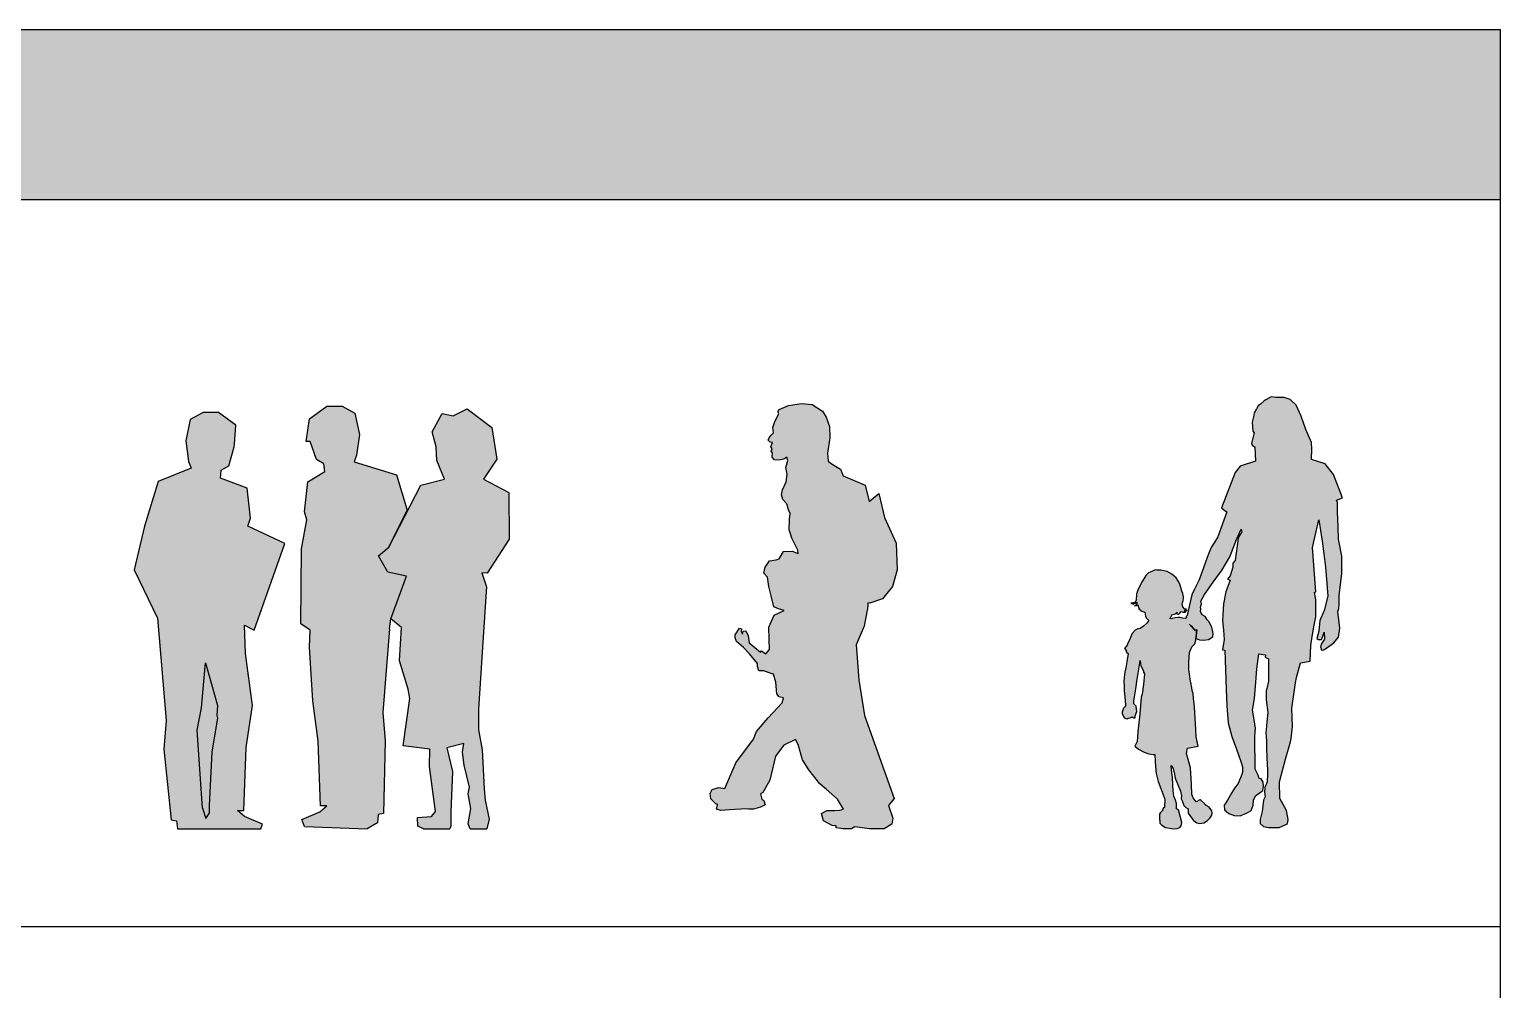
# Model space of a CAD drawing. Header units: millimetres. Extents: x 6811 to 22647, y 8145 to 17218.
# Drawn here: x 16733 to 22647, y 13360 to 17218 of the extents above; entities that cross this region are included whole.
import ezdxf

# ---------------------------------------------------------------- set-up
doc = ezdxf.new("R2010")
doc.units = ezdxf.units.MM
doc.layers.add('www.cad-blocks.net', color=7, linetype='Continuous')

# ---------------------------------------------------------------- blocks, each defined once
blk = doc.blocks.new('A$C5A54581D')
for p, q in [((27.36, 0.35), (37.45, 0)), ((6.93, 0), (20.34, 0)), ((46.5, 0), (50.74, 0)), ((54, 0), (56.67, 0))]:
    blk.add_line(p, q)
for points in [[(14, 57.65), (15.2, 58.33), (16.07, 61.38), (16.14, 61.82), (16.34, 64.86), (13.54, 66.92), (11.07, 66.92), (9, 65.79), (8.27, 62.36), (8.74, 59.02), (9.14, 57.94), (3.87, 55.83), (1.67, 48.62), (0, 41.61), (3.73, 33.86), (5.13, 17.38), (4.73, 12.82), (5.93, 1.44), (6.8, 1.29), (6.93, 0)], [(30.49, 58.67), (29.29, 59.36), (28.29, 62.25), (27.63, 62.25), (28.16, 65.88), (30.96, 67.94), (33.43, 67.94), (35.49, 66.81), (36.23, 63.38), (35.76, 60.05), (35.36, 58.97), (42.16, 56.86), (43.89, 51.21)], [(43.76, 40.61), (40.79, 41.24), (39.29, 43.85), (40.91, 45.27), (46.09, 55.21), (49.89, 56.2), (48.67, 59.18), (48.55, 61.4), (47.9, 63.8), (49.49, 66.74), (51.27, 66.38)], [(51.27, 66.38), (53.54, 67.47), (57.49, 64.47), (58.31, 59.4), (56.15, 56.2), (60.22, 54.03), (60.29, 46.55), (56.75, 41.07), (55.88, 41.13), (56.61, 38.87), (56.05, 30.01), (55.37, 19.24), (55.34, 15.9), (55.94, 12.67), (56.28, 6.4), (56.43, 4.62), (57.04, 1.54), (56.67, 0)], [(20.34, 0), (20.6, 0.75), (17.74, 1.98), (16.6, 2.96), (17.6, 2.96), (18, 13.06), (19, 19.83), (17.87, 28.17), (17.74, 32.73), (19.27, 31.9), (24.2, 45.83), (18.27, 48.62), (18.67, 49.9), (18.14, 54.75), (13.87, 56.37), (14, 57.65)], [(27.36, 0.35), (26.96, 1.48), (29.83, 2.71), (30.96, 3.69), (29.96, 3.69), (29.56, 14.09), (28.69, 20.56), (28.16, 29.19), (28.29, 31.94), (26.76, 32.92), (26.89, 44.99), (27.76, 49.65), (27.36, 50.92), (27.89, 55.78), (30.63, 57.4), (30.49, 58.67)], [(41.25, 33.74), (43.76, 40.61)], [(46.5, 0), (45.61, 0.44), (45.56, 1.82), (47.78, 1.98), (48.43, 2.77), (47.48, 10.01), (47.53, 12.81), (43.22, 13.32), (44.32, 20.92), (44.02, 22.46), (42.63, 26.97), (42.97, 32.36), (41.25, 33.74)], [(41.02, 32.15), (39.96, 18.7), (40.36, 14.14), (40.1, 2.46), (39.23, 2.32), (39.1, 0.94), (37.45, 0)], [(10.96, 3.32), (10.14, 15.86), (10.8, 19.44), (11.47, 26.65), (13.4, 19.83), (13.27, 18.21), (13.4, 17.77), (12.47, 12.38), (12.07, 3.69), (12.02, 2.48)], [(54, 0), (53.71, 0.77), (54.14, 3.25), (53.69, 5.63), (53.89, 6.7), (53.04, 10.24), (52.77, 12.33), (52.99, 13.69), (50.28, 13.02), (51.18, 9.23), (50.9, 2.71), (50.89, 0.4), (50.74, 0)]]:
    blk.add_lwpolyline(points)
blk = doc.blocks.new('A$C6E424BC9')
for points in [[(0, 1.0402), (0.0934, 0.8465), (0.1284, 0.4345), (0.1184, 0.3205), (0.1484, 0.036), (0.17, 0.0323), (0.1732, 0), (0.5084, 0), (0.5151, 0.0188), (0.4434, 0.0495), (0.4151, 0.074), (0.4401, 0.074), (0.4501, 0.3266), (0.4751, 0.4958), (0.4468, 0.7043), (0.4434, 0.8183), (0.4818, 0.7974), (0.6051, 1.1457), (0.4568, 1.2156), (0.4668, 1.2475), (0.4534, 1.3689), (0.3467, 1.4093), (0.3501, 1.4412), (0.3801, 1.4584), (0.4017, 1.5344), (0.4034, 1.5454), (0.4084, 1.6215), (0.3384, 1.673), (0.2767, 1.673), (0.225, 1.6447), (0.2067, 1.5589), (0.2184, 1.4755), (0.2284, 1.4486), (0.0967, 1.3958), (0.0417, 1.2156)], [(1.0972, 1.2802), (1.0541, 1.4214), (0.884, 1.4742), (0.894, 1.5011), (0.9057, 1.5845), (0.8874, 1.6704), (0.8357, 1.6986), (0.774, 1.6986), (0.704, 1.6471), (0.6907, 1.5563), (0.7073, 1.5563), (0.7323, 1.484), (0.7623, 1.4668), (0.7657, 1.4349), (0.6973, 1.3945), (0.684, 1.2731), (0.694, 1.2412), (0.6723, 1.1247), (0.669, 0.8231), (0.7073, 0.7985), (0.704, 0.7299), (0.7173, 0.514), (0.739, 0.3522), (0.749, 0.0922), (0.774, 0.0922), (0.7457, 0.0677), (0.674, 0.0371), (0.684, 0.0089), (0.9363, 0), (0.9774, 0.0236), (0.9807, 0.0579), (1.0024, 0.0616), (1.0091, 0.3534), (0.9991, 0.4675), (1.0254, 0.8038), (1.0314, 0.8436), (1.094, 1.0154), (1.0198, 1.0311), (0.9822, 1.0961), (1.0228, 1.1317)], [(1.5072, 1.1638), (1.5056, 1.3506), (1.4037, 1.4049), (1.4577, 1.4851), (1.4373, 1.6117), (1.3385, 1.6867), (1.2817, 1.6596), (1.2372, 1.6686), (1.1974, 1.5949), (1.2137, 1.5349), (1.2169, 1.4794), (1.2472, 1.405), (1.1521, 1.3803), (1.0228, 1.1317), (0.9822, 1.0961), (1.0198, 1.0311), (1.094, 1.0154), (1.0314, 0.8436), (1.0743, 0.809), (1.0658, 0.6744), (1.1004, 0.5616), (1.108, 0.523), (1.0804, 0.3331), (1.1882, 0.3201), (1.1871, 0.2502), (1.2107, 0.0693), (1.1944, 0.0494), (1.1391, 0.0456), (1.1402, 0.0111), (1.1624, 0), (1.2686, 0), (1.2721, 0.0101), (1.2724, 0.0678), (1.2794, 0.2308), (1.257, 0.3256), (1.3249, 0.3422), (1.3194, 0.3082), (1.3261, 0.2561), (1.3472, 0.1676), (1.3422, 0.1408), (1.3535, 0.0812), (1.3429, 0.0192), (1.3499, 0), (1.4169, 0), (1.4259, 0.0385), (1.4108, 0.1156), (1.4069, 0.1601), (1.3984, 0.3167), (1.3835, 0.3975), (1.3843, 0.481), (1.4013, 0.7502), (1.4153, 0.9717), (1.3971, 1.0281), (1.4188, 1.0268)]]:
    blk.add_hatch(color=256).paths.add_polyline_path(points)
for points in [[(1.0314, 0.8436), (1.094, 1.0154), (1.0198, 1.0311), (0.9822, 1.0961), (1.0228, 1.1317), (1.0972, 1.2802)], [(1.0254, 0.8038), (1.0314, 0.8436)], [(0.2741, 0.0829), (0.2876, 0.0412), (0.3005, 0.062)]]:
    blk.add_lwpolyline(points)
at = {"xscale": 0.025, "yscale": 0.025, "zscale": 0.025}
blk.add_blockref('A$C5A54581D', (0, 0), dxfattribs=at)
blk = doc.blocks.new('A$C1F3D032C')
blk.add_hatch(color=256).paths.add_polyline_path([(0.7518, 1.04), (0.7477, 1.1472), (0.7014, 1.2512), (0.6786, 1.3471), (0.6402, 1.3147), (0.6234, 1.3807), (0.5358, 1.4188), (0.5243, 1.4452), (0.4903, 1.4655), (0.4748, 1.4777), (0.4724, 1.5093), (0.4813, 1.5709), (0.4805, 1.6163), (0.4675, 1.6536), (0.4525, 1.6778), (0.41, 1.7054), (0.3676, 1.7093), (0.3154, 1.7003), (0.2781, 1.6848), (0.273, 1.6753), (0.2767, 1.667), (0.2677, 1.6501), (0.2586, 1.6331), (0.2523, 1.6127), (0.2554, 1.5912), (0.2463, 1.5811), (0.2371, 1.571), (0.234, 1.5615), (0.2411, 1.5534), (0.2517, 1.5524), (0.2447, 1.5352), (0.2497, 1.5261), (0.2457, 1.517), (0.2507, 1.5099), (0.2497, 1.4927), (0.2598, 1.4831), (0.276, 1.4816), (0.2963, 1.4857), (0.3091, 1.4938), (0.3124, 1.4801), (0.3054, 1.4518), (0.3104, 1.4245), (0.3059, 1.3936), (0.2907, 1.3623), (0.2872, 1.3415), (0.2931, 1.3237), (0.3091, 1.3052), (0.3148, 1.2815), (0.3223, 1.267), (0.3196, 1.2447), (0.3175, 1.2015), (0.3233, 1.1847), (0.3291, 1.1679), (0.3344, 1.1571), (0.3524, 1.12), (0.3537, 1.1056), (0.3304, 1.1157), (0.2954, 1.1145), (0.2773, 1.0847), (0.2657, 1.0805), (0.2386, 1.076), (0.2213, 1.0515), (0.2161, 1.0277), (0.2315, 1.0113), (0.2367, 0.973), (0.246, 0.9366), (0.256, 0.8913), (0.2747, 0.8836), (0.2977, 0.8765), (0.2577, 0.858), (0.2366, 0.8096), (0.2371, 0.7617), (0.2393, 0.721), (0.2242, 0.7035), (0.2067, 0.7154), (0.2032, 0.709), (0.1578, 0.7472), (0.1528, 0.7759), (0.1437, 0.7954), (0.1328, 0.7946), (0.13, 0.7821), (0.1256, 0.7921), (0.1268, 0.803), (0.1179, 0.8063), (0.1005, 0.7796), (0.1014, 0.7675), (0.1066, 0.7526), (0.1351, 0.7286), (0.1581, 0.7023), (0.191, 0.6647), (0.191, 0.652), (0.196, 0.6351), (0.2148, 0.6351), (0.2501, 0.6225), (0.2553, 0.6219), (0.2642, 0.5888), (0.269, 0.5417), (0.2785, 0.5308), (0.2956, 0.5263), (0.2902, 0.5061), (0.2337, 0.446), (0.1863, 0.3913), (0.1746, 0.3597), (0.1041, 0.2655), (0.0599, 0.162), (0.0355, 0.1653), (0.0089, 0.1582), (0, 0.1422), (0.0036, 0.1201), (0.024, 0.0996), (0.031, 0.0971), (0.0295, 0.0963), (0.0266, 0.0782), (0.0429, 0.0736), (0.0778, 0.0756), (0.0993, 0.077), (0.1258, 0.0788), (0.1431, 0.08), (0.1552, 0.0793), (0.1751, 0.0782), (0.2031, 0.0864), (0.2223, 0.0957), (0.2164, 0.1143), (0.2089, 0.1184), (0.2025, 0.1411), (0.212, 0.1456), (0.2402, 0.195), (0.2626, 0.2914), (0.2973, 0.3355), (0.3438, 0.359), (0.3538, 0.3393), (0.3719, 0.2764), (0.3972, 0.2366), (0.4417, 0.1808), (0.4668, 0.1588), (0.5123, 0.1188), (0.5365, 0.0784), (0.5212, 0.0745), (0.5023, 0.0741), (0.4698, 0.0734), (0.4487, 0.0614), (0.4557, 0.0322), (0.491, 0.0131), (0.5077, 0.012), (0.5072, 0.0037), (0.5356, 0), (0.5692, 0), (0.5824, 0.0074), (0.6113, 0.0037), (0.6402, 0), (0.7003, 0), (0.7305, 0.0181), (0.7346, 0.0423), (0.7174, 0.0936), (0.7403, 0.1222), (0.6216, 0.4558), (0.5983, 0.5979), (0.5868, 0.7388), (0.62, 0.8147), (0.6343, 0.8937), (0.634, 0.908), (0.6426, 0.9069), (0.693, 0.9237), (0.7338, 0.974)])
blk.add_lwpolyline([(0.2781, 1.6848), (0.3154, 1.7003), (0.3676, 1.7093), (0.41, 1.7054), (0.4525, 1.6778), (0.4675, 1.6536), (0.4805, 1.6163), (0.4813, 1.5709), (0.4724, 1.5093), (0.4748, 1.4777), (0.4903, 1.4655), (0.5243, 1.4452), (0.5358, 1.4188), (0.6234, 1.3807), (0.6402, 1.3147), (0.6786, 1.3471), (0.7014, 1.2512), (0.7477, 1.1472), (0.7518, 1.04), (0.7338, 0.974), (0.693, 0.9237), (0.6426, 0.9069), (0.634, 0.908), (0.6343, 0.8937), (0.62, 0.8147), (0.5868, 0.7388), (0.5983, 0.5979), (0.6216, 0.4558), (0.7403, 0.1222), (0.7174, 0.0936), (0.7346, 0.0423), (0.7305, 0.0181), (0.7003, 0), (0.6402, 0), (0.6113, 0.0037), (0.5824, 0.0074), (0.5692, 0), (0.5356, 0), (0.5072, 0.0037), (0.5077, 0.012), (0.491, 0.0131), (0.4557, 0.0322), (0.4487, 0.0614), (0.4698, 0.0734), (0.5023, 0.0741), (0.5212, 0.0745), (0.5365, 0.0784), (0.5123, 0.1188), (0.4668, 0.1588), (0.4417, 0.1808), (0.3972, 0.2366), (0.3719, 0.2764), (0.3538, 0.3393), (0.3438, 0.359), (0.2973, 0.3355), (0.2626, 0.2914), (0.2402, 0.195), (0.212, 0.1456), (0.2025, 0.1411), (0.2089, 0.1184), (0.2164, 0.1143), (0.2223, 0.0957), (0.2031, 0.0864), (0.1751, 0.0782), (0.1552, 0.0793), (0.1431, 0.08), (0.1258, 0.0788), (0.0993, 0.077), (0.0778, 0.0756), (0.0429, 0.0736), (0.0266, 0.0782), (0.0295, 0.0963), (0.031, 0.0971), (0.024, 0.0996), (0.0036, 0.1201), (0, 0.1422), (0.0089, 0.1582), (0.0355, 0.1653), (0.0599, 0.162), (0.1041, 0.2655), (0.1746, 0.3597), (0.1863, 0.3913), (0.2337, 0.446), (0.2902, 0.5061), (0.2956, 0.5263), (0.2785, 0.5308), (0.269, 0.5417), (0.2642, 0.5888), (0.2553, 0.6219), (0.2501, 0.6225), (0.2148, 0.6351), (0.196, 0.6351), (0.191, 0.652), (0.191, 0.6647), (0.1581, 0.7023), (0.1351, 0.7286), (0.1066, 0.7526), (0.1014, 0.7675), (0.1005, 0.7796), (0.1179, 0.8063), (0.1268, 0.803), (0.1256, 0.7921), (0.13, 0.7821), (0.1328, 0.7946), (0.1437, 0.7954), (0.1528, 0.7759), (0.1578, 0.7472), (0.2032, 0.709), (0.2067, 0.7154), (0.2242, 0.7035), (0.2393, 0.721), (0.2371, 0.7617), (0.2366, 0.8096), (0.2577, 0.858), (0.2977, 0.8765), (0.2747, 0.8836), (0.256, 0.8913), (0.246, 0.9366), (0.2367, 0.973), (0.2315, 1.0113), (0.2161, 1.0277), (0.2213, 1.0515), (0.2386, 1.076), (0.2657, 1.0805), (0.2773, 1.0847), (0.2954, 1.1145), (0.3304, 1.1157), (0.3537, 1.1056), (0.3524, 1.12), (0.3344, 1.1571), (0.3291, 1.1679), (0.3233, 1.1847), (0.3175, 1.2015), (0.3196, 1.2447), (0.3223, 1.267), (0.3148, 1.2815), (0.3091, 1.3052), (0.2931, 1.3237), (0.2872, 1.3415), (0.2907, 1.3623), (0.3059, 1.3936), (0.3104, 1.4245), (0.3054, 1.4518), (0.3124, 1.4801), (0.3091, 1.4938), (0.2963, 1.4857), (0.276, 1.4816), (0.2598, 1.4831), (0.2497, 1.4927), (0.2507, 1.5099), (0.2457, 1.517), (0.2497, 1.5261), (0.2447, 1.5352), (0.2517, 1.5524), (0.2411, 1.5534), (0.234, 1.5615), (0.2371, 1.571), (0.2463, 1.5811), (0.2554, 1.5912), (0.2523, 1.6127), (0.2586, 1.6331), (0.2677, 1.6501), (0.2767, 1.667), (0.273, 1.6753), (0.2781, 1.6848)])
blk = doc.blocks.new('A$C33FF3903')
blk.add_hatch(color=256).paths.add_polyline_path([(0.2748, 0.5936), (0.2736, 0.6014), (0.2702, 0.6225), (0.2676, 0.6391), (0.2681, 0.6521), (0.2688, 0.67), (0.2702, 0.708), (0.28, 0.7307), (0.2921, 0.7435), (0.2966, 0.7584), (0.2966, 0.7645), (0.3001, 0.7996), (0.2996, 0.7944), (0.2986, 0.7826), (0.2977, 0.7722), (0.2966, 0.7645), (0.2971, 0.7644), (0.3116, 0.7598), (0.3274, 0.7576), (0.3469, 0.7607), (0.3652, 0.7714), (0.3666, 0.7841), (0.3607, 0.8102), (0.3483, 0.8331), (0.3397, 0.8426), (0.3393, 0.8455), (0.3363, 0.8489), (0.3333, 0.8523), (0.3223, 0.8597), (0.3152, 0.8715), (0.3159, 0.8843), (0.3157, 0.8908), (0.3188, 0.9035), (0.316, 0.9139), (0.3316, 0.9418), (0.3665, 0.9904), (0.4015, 1.0408), (0.433, 1.0923), (0.4604, 1.1617), (0.4782, 1.2033), (0.4806, 1.1935), (0.4668, 1.1699), (0.4663, 1.1666), (0.4538, 1.078), (0.4453, 1.0674), (0.4453, 1.0512), (0.4349, 1.016), (0.4232, 1.0029), (0.4339, 0.9989), (0.4164, 0.9522), (0.4075, 0.9043), (0.4045, 0.8578), (0.4031, 0.8367), (0.4069, 0.7985), (0.4107, 0.7603), (0.4031, 0.7193), (0.4127, 0.7171), (0.4154, 0.6385), (0.4181, 0.5599), (0.4207, 0.4935), (0.4269, 0.4261), (0.4415, 0.3702), (0.4593, 0.3204), (0.4767, 0.271), (0.4841, 0.2485), (0.4837, 0.2279), (0.481, 0.218), (0.4661, 0.1816), (0.4514, 0.1637), (0.4399, 0.1437), (0.423, 0.1145), (0.4141, 0.1002), (0.4103, 0.0945), (0.4119, 0.0766), (0.429, 0.0615), (0.4502, 0.0538), (0.4742, 0.0526), (0.4999, 0.0623), (0.5092, 0.0682), (0.5186, 0.0741), (0.5272, 0.0953), (0.5278, 0.1154), (0.5368, 0.1319), (0.5651, 0.1534), (0.5687, 0.1705), (0.5663, 0.1868), (0.5589, 0.2006), (0.5504, 0.2023), (0.5471, 0.2157), (0.535, 0.2394), (0.5341, 0.3715), (0.5362, 0.4035), (0.5314, 0.4383), (0.5245, 0.4767), (0.5315, 0.5233), (0.537, 0.5891), (0.5414, 0.6427), (0.5498, 0.7032), (0.5762, 0.6994), (0.5748, 0.6895), (0.5882, 0.683), (0.5883, 0.593), (0.5815, 0.563), (0.5795, 0.5546), (0.5789, 0.5302), (0.5795, 0.518), (0.5861, 0.4668), (0.5822, 0.4292), (0.5788, 0.3976), (0.5783, 0.387), (0.5788, 0.3739), (0.5798, 0.3479), (0.5806, 0.3267), (0.5822, 0.2837), (0.5831, 0.2598), (0.584, 0.2375), (0.584, 0.2129), (0.5829, 0.1955), (0.5827, 0.1884), (0.5737, 0.1654), (0.5725, 0.1475), (0.5746, 0.1283), (0.5689, 0.1155), (0.5645, 0.0797), (0.5632, 0.069), (0.5593, 0.0532), (0.5553, 0.0374), (0.5553, 0.0212), (0.568, 0.0095), (0.5903, 0.0048), (0.631, 0.0051), (0.6642, 0.0203), (0.6677, 0.0376), (0.6604, 0.0737), (0.6338, 0.1215), (0.6326, 0.1888), (0.6573, 0.2803), (0.6764, 0.3496), (0.68, 0.3629), (0.6848, 0.4104), (0.6835, 0.4473), (0.6822, 0.4842), (0.6909, 0.5484), (0.6974, 0.5865), (0.7015, 0.6081), (0.7176, 0.6668), (0.7565, 0.6732), (0.758, 0.7364), (0.7644, 0.7731), (0.7723, 0.8181), (0.7782, 0.8521), (0.7787, 0.9199), (0.7734, 0.951), (0.778, 0.9518), (0.7656, 1.1303), (0.7911, 1.2416), (0.8036, 1.1558), (0.8106, 1.1047), (0.8181, 1.0516), (0.8233, 0.9862), (0.8274, 0.9347), (0.8127, 0.8774), (0.7951, 0.8374), (0.7907, 0.7942), (0.7831, 0.765), (0.7889, 0.7612), (0.8011, 0.7612), (0.8074, 0.7735), (0.8124, 0.7904), (0.8139, 0.7619), (0.8004, 0.7415), (0.7973, 0.7296), (0.7996, 0.725), (0.8, 0.7188), (0.8054, 0.7176), (0.8138, 0.7203), (0.8504, 0.7476), (0.8694, 0.7703), (0.8751, 0.8061), (0.8676, 0.8737), (0.8715, 0.8857), (0.8719, 0.9015), (0.873, 0.9369), (0.8796, 0.9929), (0.8834, 1.0252), (0.8838, 1.0749), (0.8829, 1.0948), (0.8702, 1.1632), (0.8682, 1.214), (0.8659, 1.2716), (0.8659, 1.3105), (0.8623, 1.3208), (0.8864, 1.3302), (0.8496, 1.4231), (0.816, 1.4666), (0.7606, 1.4841), (0.7631, 1.5255), (0.7612, 1.552), (0.7387, 1.6049), (0.7193, 1.6578), (0.699, 1.7016), (0.675, 1.7246), (0.6511, 1.7335), (0.6175, 1.7335), (0.5989, 1.7358), (0.5771, 1.7232), (0.5714, 1.7199), (0.5558, 1.7061), (0.5475, 1.6988), (0.5403, 1.6867), (0.5311, 1.6714), (0.5276, 1.6549), (0.5231, 1.6338), (0.5255, 1.5981), (0.5314, 1.5915), (0.5196, 1.5499), (0.5234, 1.542), (0.5325, 1.5345), (0.5332, 1.5343), (0.5364, 1.4765), (0.4749, 1.4566), (0.4541, 1.432), (0.399, 1.2899), (0.4141, 1.277), (0.4214, 1.2739), (0.3847, 1.1727), (0.3723, 1.1528), (0.3599, 1.1329), (0.3518, 1.1135), (0.3422, 1.09), (0.3337, 1.0668), (0.3092, 1.0003), (0.2905, 0.9629), (0.2801, 0.9398), (0.2692, 0.8931), (0.2609, 0.8576), (0.2577, 0.8534), (0.2584, 0.8474), (0.2532, 0.8446), (0.2427, 0.8467), (0.2322, 0.8488), (0.225, 0.8483), (0.2134, 0.847), (0.2016, 0.845), (0.197, 0.8442), (0.1926, 0.8452), (0.2004, 0.8595), (0.2143, 0.8636), (0.2215, 0.8709), (0.2176, 0.8644), (0.2254, 0.8622), (0.2323, 0.8666), (0.2374, 0.8731), (0.2451, 0.8707), (0.2543, 0.87), (0.2497, 0.8763), (0.2552, 0.8745), (0.2582, 0.8761), (0.2524, 0.8802), (0.2582, 0.8828), (0.2508, 0.8842), (0.2446, 0.8924), (0.242, 0.9007), (0.2433, 0.9098), (0.246, 0.9161), (0.2465, 0.9262), (0.2465, 0.9321), (0.2446, 0.9449), (0.2395, 0.9548), (0.2366, 0.9694), (0.2312, 0.9863), (0.2174, 1.0081), (0.1997, 1.0237), (0.1816, 1.0337), (0.1556, 1.0388), (0.1494, 1.0392), (0.1394, 1.0396), (0.1336, 1.0399), (0.1129, 1.0308), (0.1066, 1.0287), (0.0947, 1.0172), (0.0801, 0.9931), (0.0649, 0.9631), (0.0585, 0.9423), (0.0569, 0.9189), (0.0524, 0.9112), (0.0431, 0.9061), (0.0354, 0.9061), (0.0444, 0.9027), (0.0527, 0.9064), (0.059, 0.9109), (0.0588, 0.9021), (0.0541, 0.8968), (0.0573, 0.8971), (0.0627, 0.9005), (0.0682, 0.8816), (0.0692, 0.8842), (0.0757, 0.8755), (0.0917, 0.8698), (0.0936, 0.8544), (0.0964, 0.8477), (0.1077, 0.8366), (0.0999, 0.8257), (0.0861, 0.8138), (0.0724, 0.8047), (0.0635, 0.804), (0.0525, 0.7981), (0.0404, 0.7849), (0.0291, 0.7586), (0.0215, 0.7415), (0.0198, 0.7378), (0.0097, 0.7243), (0.0176, 0.7155), (0.0164, 0.7113), (0.0237, 0.7049), (0.0188, 0.6704), (0.0148, 0.6468), (0.011, 0.6289), (0.0091, 0.62), (0.0064, 0.5927), (0.0076, 0.5732), (0.0087, 0.5565), (0.0105, 0.529), (0.0141, 0.4987), (0.0132, 0.4926), (0.0057, 0.4841), (0.0007, 0.4692), (0, 0.4618), (0.0082, 0.4465), (0.0144, 0.4432), (0.0216, 0.4421), (0.0244, 0.4438), (0.0324, 0.4464), (0.041, 0.4497), (0.0472, 0.446), (0.0526, 0.4458), (0.0527, 0.4471), (0.0529, 0.4522), (0.052, 0.4543), (0.0587, 0.4715), (0.0578, 0.4801), (0.0565, 0.4929), (0.0467, 0.5024), (0.0465, 0.5126), (0.0497, 0.5305), (0.0553, 0.562), (0.0608, 0.6017), (0.0682, 0.6491), (0.0728, 0.6768), (0.0746, 0.655), (0.0854, 0.6349), (0.0856, 0.6289), (0.0899, 0.6221), (0.0856, 0.5793), (0.0804, 0.5413), (0.0766, 0.5286), (0.0714, 0.4623), (0.0653, 0.4142), (0.0628, 0.3899), (0.0616, 0.3688), (0.0605, 0.351), (0.0518, 0.3326), (0.0664, 0.3201), (0.0885, 0.308), (0.1074, 0.3013), (0.1253, 0.2985), (0.1312, 0.2985), (0.1334, 0.2701), (0.1362, 0.2338), (0.1371, 0.2215), (0.1447, 0.1904), (0.1551, 0.1625), (0.1713, 0.1189), (0.1708, 0.0852), (0.1668, 0.0836), (0.1628, 0.0771), (0.1639, 0.0742), (0.1538, 0.0656), (0.1506, 0.0588), (0.1507, 0.0566), (0.1507, 0.0505), (0.1508, 0.0453), (0.1509, 0.0405), (0.1509, 0.037), (0.151, 0.0328), (0.1518, 0.023), (0.1598, 0.0139), (0.1746, 0.0054), (0.1916, 0.002), (0.2047, 0), (0.2212, 0.0006), (0.2317, 0.0048), (0.2371, 0.0116), (0.2394, 0.0253), (0.2264, 0.0768), (0.2183, 0.0801), (0.2181, 0.0926), (0.218, 0.1011), (0.2147, 0.1146), (0.208, 0.1313), (0.2048, 0.1531), (0.2035, 0.1777), (0.2019, 0.2063), (0.1989, 0.2357), (0.197, 0.2542), (0.2049, 0.2417), (0.2103, 0.219), (0.2131, 0.2031), (0.2349, 0.1505), (0.2386, 0.1329), (0.2378, 0.121), (0.2425, 0.1103), (0.2486, 0.094), (0.2565, 0.0853), (0.2654, 0.0808), (0.2657, 0.0624), (0.2891, 0.0312), (0.3006, 0.0233), (0.3122, 0.0208), (0.3282, 0.0235), (0.3431, 0.0336), (0.353, 0.0427), (0.3604, 0.0551), (0.3615, 0.064), (0.36, 0.072), (0.3566, 0.0781), (0.3499, 0.0865), (0.3408, 0.0926), (0.3341, 0.0961), (0.3305, 0.1021), (0.3194, 0.1128), (0.3155, 0.1166), (0.3118, 0.1165), (0.2976, 0.1088), (0.2851, 0.1248), (0.2798, 0.1375), (0.2793, 0.1798), (0.275, 0.2444), (0.2649, 0.2786), (0.2588, 0.3027), (0.2626, 0.3239), (0.3053, 0.3321), (0.298, 0.3695), (0.2962, 0.399), (0.2933, 0.4439), (0.2904, 0.4901), (0.2875, 0.5235), (0.2853, 0.5441), (0.2826, 0.5499), (0.2792, 0.5736), (0.2781, 0.5809), (0.2769, 0.581)])
blk.add_lwpolyline([(0.1336, 1.0399), (0.1129, 1.0308), (0.1066, 1.0287), (0.0947, 1.0172), (0.0801, 0.9931), (0.0649, 0.9631), (0.0585, 0.9423), (0.0569, 0.9189), (0.0524, 0.9112), (0.0431, 0.9061), (0.0354, 0.9061), (0.0444, 0.9027), (0.0527, 0.9064), (0.059, 0.9109), (0.0588, 0.9021), (0.0553, 0.8982), (0.0494, 0.8964), (0.0573, 0.8971), (0.0627, 0.9005), (0.0682, 0.8816), (0.0692, 0.8842), (0.0757, 0.8755), (0.0917, 0.8698), (0.0936, 0.8544), (0.0964, 0.8477), (0.1077, 0.8366), (0.0999, 0.8257), (0.0861, 0.8138), (0.0724, 0.8047), (0.0635, 0.804), (0.0525, 0.7981), (0.0404, 0.7849), (0.0291, 0.7586), (0.0215, 0.7415), (0.0198, 0.7378), (0.0097, 0.7243), (0.0176, 0.7155), (0.0164, 0.7113), (0.0237, 0.7049), (0.0188, 0.6704), (0.0148, 0.6468), (0.011, 0.6289), (0.0091, 0.62), (0.0064, 0.5927), (0.0076, 0.5732), (0.0087, 0.5565), (0.0105, 0.529), (0.0141, 0.4987), (0.0132, 0.4926), (0.0057, 0.4841), (0.0007, 0.4692), (0, 0.4618), (0.0082, 0.4465), (0.0144, 0.4432), (0.0216, 0.4421), (0.0244, 0.4438), (0.0324, 0.4464), (0.041, 0.4497), (0.0472, 0.446), (0.0526, 0.4458), (0.0527, 0.4471), (0.0529, 0.4522), (0.052, 0.4543), (0.0587, 0.4715), (0.0578, 0.4801), (0.0565, 0.4929), (0.0467, 0.5024), (0.0465, 0.5126), (0.0497, 0.5305), (0.0553, 0.562), (0.0608, 0.6017), (0.0682, 0.6491), (0.0728, 0.6768), (0.0746, 0.655), (0.0854, 0.6349), (0.0856, 0.6289), (0.0899, 0.6221), (0.0856, 0.5793), (0.0804, 0.5413), (0.0766, 0.5286), (0.0714, 0.4623), (0.0653, 0.4142), (0.0628, 0.3899), (0.0616, 0.3688), (0.0605, 0.351), (0.0518, 0.3326), (0.0664, 0.3201), (0.0885, 0.308), (0.1074, 0.3013), (0.1253, 0.2985), (0.1312, 0.2985), (0.1334, 0.2701), (0.1362, 0.2338), (0.1371, 0.2215), (0.1447, 0.1904), (0.1551, 0.1625), (0.1713, 0.1189), (0.1708, 0.0852), (0.1668, 0.0836), (0.1628, 0.0771), (0.1639, 0.0742), (0.1538, 0.0656), (0.1506, 0.0588), (0.1507, 0.0566), (0.1507, 0.0505), (0.1508, 0.0453), (0.1509, 0.0405), (0.1509, 0.037), (0.151, 0.0328), (0.1518, 0.023), (0.1598, 0.0139), (0.1746, 0.0054), (0.1916, 0.002), (0.2047, 0), (0.2212, 0.0006), (0.2317, 0.0048), (0.2371, 0.0116), (0.2394, 0.0253), (0.2264, 0.0768), (0.2183, 0.0801), (0.2181, 0.0926), (0.218, 0.1011), (0.2147, 0.1146), (0.208, 0.1313), (0.2048, 0.1531), (0.2035, 0.1777), (0.2019, 0.2063), (0.1989, 0.2357), (0.197, 0.2542), (0.2049, 0.2417), (0.2103, 0.219), (0.2131, 0.2031), (0.2349, 0.1505), (0.2386, 0.1329), (0.2378, 0.121), (0.2425, 0.1103), (0.2486, 0.094), (0.2565, 0.0853), (0.2654, 0.0808), (0.2657, 0.0624), (0.2902, 0.0298), (0.2904, 0.0303), (0.3006, 0.0233), (0.3122, 0.0208), (0.3282, 0.0235), (0.3431, 0.0336), (0.353, 0.0427), (0.3604, 0.0551), (0.3615, 0.064), (0.36, 0.072), (0.3566, 0.0781), (0.3499, 0.0865), (0.3408, 0.0926), (0.3341, 0.0961), (0.3305, 0.1021), (0.3194, 0.1128), (0.3155, 0.1166), (0.3118, 0.1165), (0.2976, 0.1088), (0.2851, 0.1248), (0.2798, 0.1375), (0.2793, 0.1798), (0.275, 0.2444), (0.2649, 0.2786), (0.2588, 0.3027), (0.2626, 0.3239), (0.3053, 0.3321), (0.298, 0.3695), (0.2962, 0.399), (0.2933, 0.4439), (0.2904, 0.4901), (0.2875, 0.5235), (0.2853, 0.5441), (0.2826, 0.5499), (0.2792, 0.5736), (0.2781, 0.5809), (0.2769, 0.581), (0.2748, 0.5936), (0.2736, 0.6014), (0.2702, 0.6225), (0.2676, 0.6391), (0.2681, 0.6521), (0.2688, 0.67), (0.2702, 0.708), (0.28, 0.7307), (0.2921, 0.7435), (0.2966, 0.7584), (0.2966, 0.7645), (0.2977, 0.7722), (0.2986, 0.7826), (0.2996, 0.7944), (0.3001, 0.7996), (0.2928, 0.7983), (0.2787, 0.8143), (0.2749, 0.8165), (0.2697, 0.8226), (0.2749, 0.8165), (0.2787, 0.8143), (0.2928, 0.7983), (0.3001, 0.7996), (0.2966, 0.7645), (0.2971, 0.7644), (0.3116, 0.7598), (0.3274, 0.7576), (0.3469, 0.7607), (0.3652, 0.7714), (0.3666, 0.7841), (0.3607, 0.8102), (0.3483, 0.8331), (0.3397, 0.8426), (0.3393, 0.8455), (0.3363, 0.8489), (0.3333, 0.8523), (0.3223, 0.8597), (0.3152, 0.8715), (0.3159, 0.8843), (0.3157, 0.8908), (0.3188, 0.9035), (0.316, 0.9139), (0.3316, 0.9418), (0.3665, 0.9904), (0.4015, 1.0408), (0.433, 1.0923), (0.4604, 1.1617), (0.4782, 1.2033), (0.4806, 1.1935), (0.4678, 1.1716), (0.4668, 1.1699), (0.4663, 1.1666), (0.4538, 1.078), (0.4453, 1.0674), (0.4453, 1.0512), (0.4349, 1.016), (0.4232, 1.0029), (0.4339, 0.9989), (0.4164, 0.9522), (0.4075, 0.9043), (0.4045, 0.8578), (0.4031, 0.8367), (0.4069, 0.7985), (0.4107, 0.7603), (0.4031, 0.7193), (0.4127, 0.7171), (0.4154, 0.6385), (0.4181, 0.5599), (0.4207, 0.4935), (0.4269, 0.4261), (0.4415, 0.3702), (0.4593, 0.3204), (0.4767, 0.271), (0.4841, 0.2485), (0.4837, 0.2279), (0.481, 0.218), (0.4661, 0.1816), (0.4514, 0.1637), (0.4399, 0.1437), (0.423, 0.1145), (0.4141, 0.1002), (0.4103, 0.0945), (0.4119, 0.0766), (0.429, 0.0615), (0.4502, 0.0538), (0.4742, 0.0526), (0.4999, 0.0623), (0.5092, 0.0682), (0.5186, 0.0741), (0.5272, 0.0953), (0.5278, 0.1154), (0.5368, 0.1319), (0.5651, 0.1534), (0.5687, 0.1705), (0.5663, 0.1868), (0.5589, 0.2006), (0.5504, 0.2023), (0.5471, 0.2157), (0.535, 0.2394), (0.5341, 0.3715), (0.5362, 0.4035), (0.5314, 0.4383), (0.5245, 0.4767), (0.5315, 0.5233), (0.537, 0.5891), (0.5414, 0.6427), (0.5498, 0.7032), (0.5762, 0.6994), (0.5748, 0.6895), (0.5882, 0.683), (0.5883, 0.593), (0.5815, 0.563), (0.5795, 0.5546), (0.5789, 0.5302), (0.5795, 0.518), (0.5861, 0.4668), (0.5822, 0.4292), (0.5788, 0.3976), (0.5783, 0.387), (0.5788, 0.3739), (0.5798, 0.3479), (0.5806, 0.3267), (0.5822, 0.2837), (0.5831, 0.2598), (0.584, 0.2375), (0.584, 0.2129), (0.5829, 0.1955), (0.5827, 0.1884), (0.5737, 0.1654), (0.5725, 0.1475), (0.5746, 0.1283), (0.5689, 0.1155), (0.5645, 0.0797), (0.5632, 0.069), (0.5593, 0.0532), (0.5553, 0.0374), (0.5553, 0.0212), (0.568, 0.0095), (0.5903, 0.0048), (0.631, 0.0051), (0.6642, 0.0203), (0.6677, 0.0376), (0.6604, 0.0737), (0.6338, 0.1215), (0.6326, 0.1888), (0.6573, 0.2803), (0.6764, 0.3496), (0.68, 0.3629), (0.6848, 0.4104), (0.6835, 0.4473), (0.6822, 0.4842), (0.6909, 0.5484), (0.6974, 0.5865), (0.7015, 0.6081), (0.7176, 0.6668), (0.7565, 0.6732), (0.758, 0.7364), (0.7644, 0.7731), (0.7723, 0.8181), (0.7782, 0.8521), (0.7787, 0.9199), (0.7734, 0.951), (0.778, 0.9518), (0.7656, 1.1303), (0.7911, 1.2416), (0.8036, 1.1558), (0.8106, 1.1047), (0.8181, 1.0516), (0.8233, 0.9862), (0.8274, 0.9347), (0.8127, 0.8774), (0.7951, 0.8374), (0.7907, 0.7942), (0.7831, 0.765), (0.7889, 0.7612), (0.8011, 0.7612), (0.8074, 0.7735), (0.8124, 0.7904), (0.8139, 0.7619), (0.8004, 0.7415), (0.7973, 0.7296), (0.7996, 0.725), (0.8, 0.7188), (0.8054, 0.7176), (0.8138, 0.7203), (0.8504, 0.7476), (0.8694, 0.7703), (0.8751, 0.8061), (0.8676, 0.8737), (0.8715, 0.8857), (0.8719, 0.9015), (0.873, 0.9369), (0.8796, 0.9929), (0.8834, 1.0252), (0.8838, 1.0749), (0.8829, 1.0948), (0.8702, 1.1632), (0.8682, 1.214), (0.8659, 1.2716), (0.8659, 1.3105), (0.8623, 1.3208), (0.8864, 1.3302), (0.8496, 1.4231), (0.816, 1.4666), (0.7606, 1.4841), (0.7631, 1.5255), (0.7612, 1.552), (0.7387, 1.6049), (0.7193, 1.6578), (0.699, 1.7016), (0.675, 1.7246), (0.6511, 1.7335), (0.6175, 1.7335), (0.5989, 1.7358), (0.5771, 1.7232), (0.5714, 1.7199), (0.5558, 1.7061), (0.5475, 1.6988), (0.5403, 1.6867), (0.5311, 1.6714), (0.5276, 1.6549), (0.5231, 1.6338), (0.5255, 1.5981), (0.5314, 1.5915), (0.5196, 1.5499), (0.5234, 1.542), (0.5325, 1.5345), (0.5332, 1.5343), (0.5364, 1.4765), (0.4749, 1.4566), (0.4541, 1.432), (0.399, 1.2899), (0.4141, 1.277), (0.4214, 1.2739), (0.3847, 1.1727), (0.3723, 1.1528), (0.3599, 1.1329), (0.3518, 1.1135), (0.3422, 1.09), (0.3337, 1.0668), (0.3092, 1.0003), (0.2905, 0.9629), (0.2801, 0.9398), (0.2692, 0.8931), (0.2609, 0.8576), (0.2577, 0.8534), (0.2584, 0.8474), (0.2532, 0.8446), (0.2427, 0.8467), (0.2322, 0.8488), (0.225, 0.8483), (0.2134, 0.847), (0.2016, 0.845), (0.197, 0.8442), (0.1926, 0.8452), (0.2004, 0.8595), (0.2143, 0.8636), (0.2215, 0.8709), (0.2176, 0.8644), (0.2254, 0.8622), (0.2323, 0.8666), (0.2374, 0.8731), (0.2451, 0.8707), (0.2543, 0.87), (0.2497, 0.8763), (0.2552, 0.8745), (0.2612, 0.8778), (0.2566, 0.8772), (0.2524, 0.8802), (0.2582, 0.8828), (0.2508, 0.8842), (0.2446, 0.8924), (0.242, 0.9007), (0.2433, 0.9098), (0.246, 0.9161), (0.2465, 0.9262), (0.2465, 0.9321), (0.2446, 0.9449), (0.2395, 0.9548), (0.2366, 0.9694), (0.2312, 0.9863), (0.2174, 1.0081), (0.1997, 1.0237), (0.1816, 1.0337), (0.1556, 1.0388), (0.1494, 1.0392), (0.1394, 1.0396), (0.1336, 1.0399)])
blk = doc.blocks.new('A$C65D91636')
blk.add_blockref('A$C33FF3903', (0, 0))
blk = doc.blocks.new('FORMAT')
at = {"layer": 'www.cad-blocks.net', "true_color": 0x546d8e}
h = blk.add_hatch(color=155, dxfattribs=at)
h.set_gradient(color1=(68, 68, 68), color2=(84, 109, 142), tint=1)
h.paths.add_polyline_path([(8766.6, 17217.9), (8766.6, 16534.3), (22646.6, 16534.3), (22646.6, 17217.9)])
at = {"layer": 'www.cad-blocks.net', "color": 155, "true_color": 0x546d8e}
for p, q in [((8766.6, 17217.9), (22646.6, 17217.9)), ((22646.6, 8145.3), (22646.6, 17217.9)), ((22646.6, 8646.6), (22646.6, 16991.4)), ((8766.6, 16534.3), (22646.6, 16534.3)), ((8766.6, 16534.3), (22646.6, 16534.3)), ((8766.6, 13613), (22646.6, 13613))]:
    blk.add_line(p, q, dxfattribs=at)

msp = doc.modelspace()

# ---------------------------------------------------------------- block references
at = {"xscale": 1000, "yscale": 1000, "zscale": 1000}
for name, p in [('A$C65D91636', (21125.4, 14006.1)), ('A$C6E424BC9', (17154.7, 14006.1)), ('A$C1F3D032C', (19469, 14006.1))]:
    msp.add_blockref(name, p, dxfattribs=at)
at = {"layer": 'www.cad-blocks.net'}
msp.add_blockref('FORMAT', (0, 0), dxfattribs=at)

doc.saveas('drawing.dxf')
